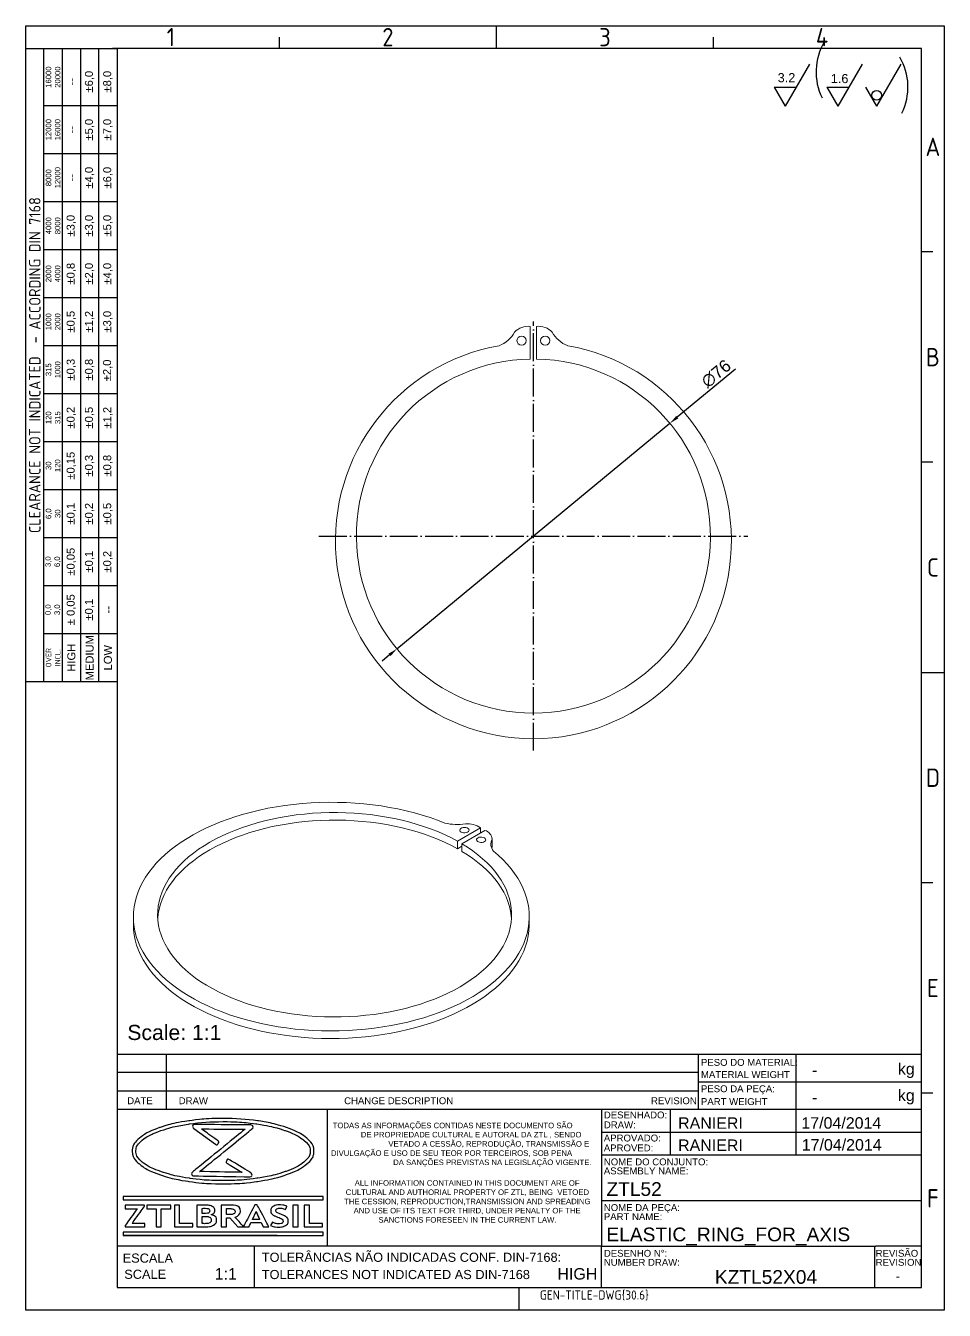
# Model space of a CAD drawing. Header units: millimetres. Extents: x 4337 to 4534, y 1258 to 1534.
import ezdxf
from ezdxf.enums import TextEntityAlignment as Align

# ---------------------------------------------------------------- set-up
doc = ezdxf.new("R2010")
doc.units = ezdxf.units.MM
doc.linetypes.add('ACAD_ISO02W100', pattern=[15, 12, -3])
doc.linetypes.add('ACAD_ISO04W100', pattern=[30, 24, -3, 0, -3])
for name, color, linetype, lineweight in [('AM_4', 1, 'ACAD_ISO04W100', 25), ('AM_5', 5, 'Continuous', 25), ('AM_8', 40, 'ACAD_ISO02W100', 35)]:
    doc.layers.add(name, color=color, linetype=linetype, lineweight=lineweight)
doc.layers.add('Camada 1', color=7, linetype='Continuous')
doc.styles.add('ACISOTS', font='isocp.shx', dxfattribs={"height": 1})
doc.styles.get("Standard").update_dxf_attribs({"font": 'arial.ttf'})
doc.dimstyles.new('ISO-25', dxfattribs={"dimscale": 0.75, "dimtxt": 3.5, "dimasz": 2.75, "dimexe": 1.25, "dimexo": 0.625, "dimtad": 1, "dimtxsty": 'Standard', "dimcen": 2.5, "dimadec": 0, "dimazin": 0, "dimtfac": 1, "dimtmove": 0, "dimatfit": 3, "dimfxl": 1, "dimarcsym": 0})

# ---------------------------------------------------------------- blocks, each defined once
blk = doc.blocks.new('*D110')
at = {"layer": 'AM_5', "color": 0, "lineweight": -2, "ltscale": 0.25, "transparency": 16777216}
for p, q in [((4488.99, 1460.11), (4476.52, 1449.81)), ((4416.33, 1400.1), (4474.93, 1448.5)), ((4414.74, 1398.79), (4413.15, 1397.48))]:
    blk.add_line(p, q, dxfattribs=at)
at = {"layer": 'AM_5', "color": 0, "ltscale": 0.25, "transparency": 16777216}
for points in [[(4476.3, 1450.08), (4476.74, 1449.55), (4474.93, 1448.5)], [(4414.52, 1399.06), (4414.96, 1398.53), (4416.33, 1400.1)]]:
    blk.add_solid(points, dxfattribs=at)
at = {"layer": 'Defpoints', "color": 0, "ltscale": 0.25, "transparency": 16777216}
for p in [(4474.93, 1448.5), (4416.33, 1400.1)]:
    blk.add_point(p, dxfattribs=at)
at = {"layer": 'AM_5', "color": 0, "ltscale": 0.25, "transparency": 16777216, "insert": (4484.88, 1459.16), "char_height": 2.625, "attachment_point": 5, "rotation": 39.552}
blk.add_mtext('∅76', dxfattribs=at)

msp = doc.modelspace()

# ---------------------------------------------------------------- linework, layer by layer
at = {"color": 135, "lineweight": 25}
for p, q in [((4336.627, 1258.121), (4336.627, 1533.846)), ((4336.627, 1533.846), (4533.853, 1533.846)), ((4437.693, 1528.94), (4437.693, 1533.846)), ((4533.853, 1533.846), (4533.853, 1258.121)), ((4391.085, 1528.94), (4391.085, 1531.393)), ((4484.301, 1528.94), (4484.301, 1531.393)), ((4340.552, 1393.04), (4340.552, 1528.94)), ((4344.476, 1528.94), (4344.476, 1393.04)), ((4348.401, 1528.94), (4348.401, 1393.04)), ((4352.326, 1393.04), (4352.326, 1528.94)), ((4356.251, 1516.674), (4340.552, 1516.674)), ((4356.251, 1506.372), (4340.552, 1506.372)), ((4356.251, 1496.069), (4340.552, 1496.069)), ((4356.251, 1485.766), (4340.552, 1485.766)), ((4531.4, 1485.275), (4528.947, 1485.275)), ((4356.251, 1475.463), (4340.552, 1475.463)), ((4356.251, 1465.16), (4340.552, 1465.16)), ((4356.251, 1454.857), (4340.552, 1454.857)), ((4356.251, 1444.554), (4340.552, 1444.554)), ((4531.4, 1440.139), (4528.947, 1440.139)), ((4356.251, 1434.251), (4340.552, 1434.251)), ((4356.251, 1423.948), (4340.552, 1423.948)), ((4356.251, 1413.646), (4340.552, 1413.646)), ((4356.251, 1403.343), (4340.552, 1403.343)), ((4528.947, 1395.002), (4533.853, 1395.002)), ((4531.4, 1349.866), (4528.947, 1349.866)), ((4531.4, 1304.729), (4528.947, 1304.729)), ((4442.599, 1258.121), (4442.599, 1263.027)), ((4533.853, 1258.121), (4336.627, 1258.121))]:
    msp.add_line(p, q, dxfattribs=at)
for p, q in [((4528.947, 1528.94), (4355.27, 1528.94)), ((4356.251, 1528.94), (4356.251, 1263.027)), ((4528.947, 1263.027), (4528.947, 1528.94)), ((4356.251, 1313.07), (4528.947, 1313.07)), ((4356.251, 1313.07), (4356.251, 1263.027)), ((4356.251, 1313.07), (4481.11, 1313.07)), ((4366.852, 1301.295), (4366.852, 1313.07)), ((4481.11, 1301.295), (4481.11, 1313.07)), ((4501.963, 1313.07), (4501.963, 1307.182)), ((4528.947, 1263.027), (4528.947, 1313.07)), ((4481.11, 1309.145), (4356.251, 1309.145)), ((4481.11, 1307.182), (4528.947, 1307.182)), ((4501.963, 1307.182), (4501.963, 1301.295)), ((4356.251, 1305.22), (4481.11, 1305.22)), ((4356.251, 1301.295), (4460.261, 1301.295)), ((4401.322, 1301.295), (4401.322, 1271.858)), ((4460.261, 1301.295), (4460.261, 1282.652)), ((4460.261, 1301.295), (4528.947, 1301.295)), ((4474.98, 1301.295), (4474.98, 1291.483)), ((4501.963, 1301.295), (4501.963, 1291.483)), ((4460.261, 1296.389), (4528.947, 1296.389)), ((4460.261, 1291.483), (4528.947, 1291.483)), ((4460.261, 1282.652), (4460.261, 1271.858)), ((4460.261, 1281.67), (4528.947, 1281.67)), ((4460.261, 1271.858), (4356.251, 1271.858)), ((4385.688, 1271.858), (4385.688, 1263.027)), ((4460.261, 1263.027), (4460.261, 1271.858)), ((4460.261, 1271.858), (4519.135, 1271.858)), ((4518.893, 1271.858), (4518.893, 1263.027)), ((4528.947, 1271.858), (4519.135, 1271.858)), ((4356.251, 1263.027), (4528.947, 1263.027)), ((4356.251, 1263.027), (4528.947, 1263.027))]:
    msp.add_line(p, q)
at = {"color": 7, "linetype": 'Continuous', "lineweight": 15}
for p, q in [((4444.966, 1462.296), (4444.966, 1469.296)), ((4446.299, 1469.296), (4446.299, 1462.296)), ((4429.346, 1358.81), (4434.296, 1361.667)), ((4435.239, 1361.123), (4430.289, 1358.266)), ((4434.296, 1361.667), (4434.296, 1360.579)), ((4429.346, 1358.81), (4429.346, 1357.177)), ((4429.346, 1357.177), (4430.289, 1357.721)), ((4430.289, 1358.266), (4430.289, 1356.633)), ((4436.65, 1357.374), (4436.764, 1357.616)), ((4436.764, 1359.249), (4436.764, 1357.616)), ((4436.764, 1357.616), (4436.765, 1357.666)), ((4436.765, 1357.666), (4436.765, 1359.299)), ((4359.744, 1342.62), (4359.744, 1340.987)), ((4444.744, 1340.987), (4444.744, 1342.62))]:
    msp.add_line(p, q, dxfattribs=at)
at = {"color": 135, "lineweight": 25}
msp.add_lwpolyline([(4356.251, 1528.94), (4356.251, 1393.04), (4336.627, 1393.04), (4336.627, 1528.94)], close=True, dxfattribs=at)
at = {"color": 7, "linetype": 'Continuous', "lineweight": 15, "flags": 128}
for points in [[(4426.637, 1362.712), (4425.06, 1363.32), (4423.438, 1363.887), (4421.774, 1364.411), (4420.07, 1364.893), (4418.331, 1365.33), (4416.561, 1365.721), (4414.761, 1366.067), (4412.937, 1366.366), (4411.091, 1366.618), (4409.228, 1366.822), (4407.351, 1366.977), (4405.464, 1367.085), (4403.57, 1367.143), (4401.674, 1367.153), (4399.779, 1367.114), (4397.889, 1367.026), (4396.007, 1366.889), (4394.138, 1366.705), (4392.285, 1366.472), (4390.452, 1366.192), (4388.642, 1365.865), (4386.859, 1365.491), (4385.107, 1365.072), (4383.389, 1364.608), (4381.709, 1364.101), (4380.07, 1363.551), (4378.474, 1362.959), (4376.926, 1362.326), (4375.429, 1361.655), (4373.985, 1360.945), (4372.597, 1360.199), (4371.268, 1359.418), (4370, 1358.604), (4368.797, 1357.758), (4367.661, 1356.881), (4366.593, 1355.976), (4365.597, 1355.045), (4364.673, 1354.089), (4363.824, 1353.11), (4363.052, 1352.11), (4362.358, 1351.091), (4361.743, 1350.056), (4361.209, 1349.005), (4360.756, 1347.942), (4360.386, 1346.868), (4360.1, 1345.786), (4359.897, 1344.698), (4359.779, 1343.605), (4359.745, 1342.511), (4359.796, 1341.416), (4359.931, 1340.324), (4360.15, 1339.237), (4360.454, 1338.156), (4360.84, 1337.084), (4361.309, 1336.024), (4361.86, 1334.976), (4362.491, 1333.944), (4363.201, 1332.929), (4363.989, 1331.933), (4364.853, 1330.958), (4365.791, 1330.007), (4366.802, 1329.081), (4367.883, 1328.181), (4369.033, 1327.311), (4370.25, 1326.471), (4371.529, 1325.663), (4372.87, 1324.889), (4374.27, 1324.15), (4375.725, 1323.448), (4377.233, 1322.784), (4378.79, 1322.16), (4380.395, 1321.576), (4382.043, 1321.035), (4383.731, 1320.536), (4385.456, 1320.081), (4387.214, 1319.671), (4389.003, 1319.307), (4390.817, 1318.989), (4392.655, 1318.718), (4394.511, 1318.495), (4396.383, 1318.32), (4398.267, 1318.193), (4400.158, 1318.115), (4402.054, 1318.086), (4403.95, 1318.105), (4405.843, 1318.174), (4407.728, 1318.291), (4409.603, 1318.456), (4411.463, 1318.67), (4413.305, 1318.931), (4415.124, 1319.239), (4416.918, 1319.594), (4418.683, 1319.995), (4420.415, 1320.441), (4422.111, 1320.931), (4423.767, 1321.464), (4425.38, 1322.04), (4426.948, 1322.656), (4428.466, 1323.312), (4429.932, 1324.006), (4431.342, 1324.738), (4432.695, 1325.505), (4433.988, 1326.306), (4435.217, 1327.14), (4436.38, 1328.005), (4437.475, 1328.898), (4438.501, 1329.819), (4439.454, 1330.766), (4440.333, 1331.736), (4441.136, 1332.727), (4441.862, 1333.739), (4442.509, 1334.768), (4443.075, 1335.813), (4443.561, 1336.871), (4443.964, 1337.941), (4444.284, 1339.02), (4444.521, 1340.106), (4444.673, 1341.197), (4444.741, 1342.291), (4444.724, 1343.386), (4444.622, 1344.479), (4444.436, 1345.568), (4444.167, 1346.652), (4443.813, 1347.728), (4443.377, 1348.793), (4442.859, 1349.846), (4442.261, 1350.885), (4441.582, 1351.907), (4440.825, 1352.911), (4439.992, 1353.894), (4439.083, 1354.855), (4438.101, 1355.792), (4437.047, 1356.702)], [(4430.289, 1358.266), (4431.498, 1357.508), (4432.644, 1356.718), (4433.725, 1355.898), (4434.738, 1355.049), (4435.681, 1354.174), (4436.552, 1353.275), (4437.348, 1352.353), (4438.069, 1351.41), (4438.712, 1350.449), (4439.276, 1349.471), (4439.76, 1348.479), (4440.163, 1347.475), (4440.483, 1346.462), (4440.721, 1345.44), (4440.876, 1344.414), (4440.946, 1343.384), (4440.933, 1342.354), (4440.837, 1341.325), (4440.656, 1340.299), (4440.393, 1339.28), (4440.046, 1338.269), (4439.618, 1337.269), (4439.109, 1336.281), (4438.521, 1335.309), (4437.853, 1334.353), (4437.109, 1333.416), (4436.289, 1332.501), (4435.396, 1331.609), (4434.431, 1330.742), (4433.397, 1329.902), (4432.296, 1329.091), (4431.13, 1328.311), (4429.901, 1327.563), (4428.613, 1326.849), (4427.269, 1326.172), (4425.871, 1325.531), (4424.422, 1324.929), (4422.926, 1324.367), (4421.386, 1323.846), (4419.805, 1323.367), (4418.187, 1322.932), (4416.536, 1322.541), (4414.854, 1322.196), (4413.146, 1321.896), (4411.416, 1321.643), (4409.667, 1321.437), (4407.903, 1321.279), (4406.128, 1321.168), (4404.346, 1321.106), (4402.562, 1321.093), (4400.778, 1321.128), (4398.998, 1321.211), (4397.228, 1321.342), (4395.47, 1321.521), (4393.729, 1321.748), (4392.008, 1322.021), (4390.311, 1322.341), (4388.642, 1322.706), (4387.005, 1323.117), (4385.402, 1323.571), (4383.839, 1324.068), (4382.318, 1324.607), (4380.842, 1325.187), (4379.415, 1325.806), (4378.04, 1326.463), (4376.72, 1327.157), (4375.458, 1327.885), (4374.256, 1328.647), (4373.118, 1329.441), (4372.046, 1330.265), (4371.041, 1331.117), (4370.108, 1331.995), (4369.246, 1332.898), (4368.459, 1333.823), (4367.749, 1334.768), (4367.115, 1335.731), (4366.561, 1336.711), (4366.088, 1337.704), (4365.695, 1338.71), (4365.385, 1339.724), (4365.158, 1340.747), (4365.014, 1341.774), (4364.953, 1342.804), (4364.977, 1343.834), (4365.084, 1344.862), (4365.275, 1345.887), (4365.55, 1346.905), (4365.906, 1347.915), (4366.345, 1348.914), (4366.864, 1349.9), (4367.462, 1350.871), (4368.14, 1351.824), (4368.893, 1352.758), (4369.722, 1353.671), (4370.625, 1354.56), (4371.599, 1355.423), (4372.641, 1356.26), (4373.751, 1357.067), (4374.925, 1357.843), (4376.161, 1358.586), (4377.457, 1359.295), (4378.808, 1359.969), (4380.213, 1360.605), (4381.667, 1361.202), (4383.169, 1361.759), (4384.715, 1362.274), (4386.3, 1362.747), (4387.923, 1363.177), (4389.578, 1363.562), (4391.264, 1363.902), (4392.974, 1364.196), (4394.707, 1364.443), (4396.458, 1364.643), (4398.224, 1364.795), (4400, 1364.899), (4401.782, 1364.955), (4403.567, 1364.963), (4405.351, 1364.922), (4407.129, 1364.833), (4408.898, 1364.695), (4410.654, 1364.51), (4412.393, 1364.278), (4414.111, 1363.998), (4415.805, 1363.673), (4417.47, 1363.301), (4419.103, 1362.885), (4420.7, 1362.426), (4422.259, 1361.923), (4423.774, 1361.379), (4425.244, 1360.794), (4426.665, 1360.17), (4428.033, 1359.508), (4429.346, 1358.81)], [(4364.978, 1342.212), (4365.084, 1343.229), (4365.275, 1344.254), (4365.55, 1345.272), (4365.906, 1346.282), (4366.345, 1347.281), (4366.864, 1348.267), (4367.462, 1349.237), (4368.14, 1350.191), (4368.893, 1351.125), (4369.722, 1352.038), (4370.625, 1352.927), (4371.599, 1353.79), (4372.641, 1354.627), (4373.751, 1355.434), (4374.925, 1356.21), (4376.161, 1356.953), (4377.457, 1357.662), (4378.808, 1358.336), (4380.213, 1358.971), (4381.667, 1359.569), (4383.169, 1360.125), (4384.715, 1360.641), (4386.3, 1361.114), (4387.923, 1361.544), (4389.578, 1361.929), (4391.264, 1362.269), (4392.974, 1362.563), (4394.707, 1362.81), (4396.458, 1363.01), (4398.224, 1363.162), (4400, 1363.266), (4401.782, 1363.322), (4403.567, 1363.33), (4405.351, 1363.289), (4407.129, 1363.199), (4408.898, 1363.062), (4410.654, 1362.877), (4412.393, 1362.645), (4414.111, 1362.365), (4415.805, 1362.039), (4417.47, 1361.668), (4419.103, 1361.252), (4420.7, 1360.792), (4422.259, 1360.29), (4423.774, 1359.746), (4425.244, 1359.161), (4426.665, 1358.537), (4428.033, 1357.875), (4429.346, 1357.177)], [(4430.116, 1360.778), (4430.355, 1360.676), (4430.635, 1360.619), (4430.931, 1360.613), (4431.218, 1360.657), (4431.469, 1360.748), (4431.663, 1360.878), (4431.782, 1361.035), (4431.815, 1361.206), (4431.76, 1361.374), (4431.621, 1361.525), (4431.411, 1361.646), (4431.149, 1361.727), (4430.857, 1361.758), (4430.562, 1361.739), (4430.29, 1361.671), (4430.065, 1361.559), (4429.907, 1361.414), (4429.83, 1361.248), (4429.842, 1361.077), (4429.94, 1360.915), (4430.116, 1360.778)], [(4435.105, 1359.523), (4434.866, 1359.625), (4434.586, 1359.681), (4434.29, 1359.688), (4434.003, 1359.643), (4433.752, 1359.552), (4433.558, 1359.422), (4433.439, 1359.265), (4433.406, 1359.095), (4433.461, 1358.927), (4433.6, 1358.775), (4433.81, 1358.654), (4434.072, 1358.574), (4434.364, 1358.542), (4434.659, 1358.561), (4434.931, 1358.63), (4435.156, 1358.742), (4435.314, 1358.887), (4435.39, 1359.052), (4435.379, 1359.224), (4435.281, 1359.385), (4435.105, 1359.523)], [(4430.289, 1356.633), (4431.498, 1355.875), (4432.644, 1355.085), (4433.725, 1354.265), (4434.738, 1353.416), (4435.681, 1352.541), (4436.552, 1351.642), (4437.348, 1350.72), (4438.069, 1349.777), (4438.712, 1348.816), (4439.276, 1347.838), (4439.76, 1346.846), (4440.163, 1345.842), (4440.483, 1344.828), (4440.721, 1343.807), (4440.876, 1342.781), (4440.925, 1342.212)], [(4359.744, 1340.987), (4359.745, 1340.878), (4359.796, 1339.783), (4359.931, 1338.691), (4360.15, 1337.604), (4360.454, 1336.523), (4360.84, 1335.451), (4361.309, 1334.391), (4361.86, 1333.343), (4362.491, 1332.311), (4363.201, 1331.296), (4363.989, 1330.3), (4364.853, 1329.325), (4365.791, 1328.374), (4366.802, 1327.448), (4367.883, 1326.548), (4369.033, 1325.678), (4370.25, 1324.838), (4371.529, 1324.03), (4372.87, 1323.256), (4374.27, 1322.517), (4375.725, 1321.815), (4377.233, 1321.151), (4378.79, 1320.527), (4380.395, 1319.943), (4382.043, 1319.401), (4383.731, 1318.903), (4385.456, 1318.448), (4387.214, 1318.038), (4389.003, 1317.674), (4390.817, 1317.356), (4392.655, 1317.085), (4394.511, 1316.862), (4396.383, 1316.687), (4398.267, 1316.56), (4400.158, 1316.482), (4402.054, 1316.453), (4403.95, 1316.472), (4405.843, 1316.541), (4407.728, 1316.658), (4409.603, 1316.823), (4411.463, 1317.037), (4413.305, 1317.298), (4415.124, 1317.606), (4416.918, 1317.961), (4418.683, 1318.362), (4420.415, 1318.808), (4422.111, 1319.298), (4423.767, 1319.831), (4425.38, 1320.406), (4426.948, 1321.023), (4428.466, 1321.679), (4429.932, 1322.373), (4431.342, 1323.105), (4432.695, 1323.872), (4433.988, 1324.673), (4435.217, 1325.507), (4436.38, 1326.371), (4437.475, 1327.265), (4438.501, 1328.186), (4439.454, 1329.132), (4440.333, 1330.103), (4441.136, 1331.094), (4441.862, 1332.106), (4442.509, 1333.135), (4443.075, 1334.179), (4443.561, 1335.238), (4443.964, 1336.307), (4444.284, 1337.386), (4444.521, 1338.473), (4444.673, 1339.564), (4444.741, 1340.658), (4444.744, 1340.987)]]:
    msp.add_lwpolyline(points, dxfattribs=at)
at = {"color": 7, "linetype": 'Continuous', "lineweight": 15}
for centre in [(4443.1, 1466.246), (4448.165, 1466.246)]:
    msp.add_circle(centre, 0.996, dxfattribs=at)
for centre, radius, start, end in [((4436.092, 1470.986), 6.221, 290.50916, 332.13218), ((4444.506, 1465.287), 4.035, 83.44974, 136.23489), ((4446.76, 1465.287), 4.035, 43.76511, 96.55026), ((4455.173, 1470.986), 6.221, 207.86782, 249.49084), ((4445.633, 1423.302), 42.5, 99.9741, 80.0259), ((4445.633, 1424.302), 38, 91.00524, 88.99476), ((4429.222, 1372.848), 10.46, 255.6924, 280.05564), ((4431.289, 1357.006), 5.547, 57.17525, 92.4849), ((4434.584, 1359.033), 2.19, 5.65205, 72.60932), ((4438.744, 1358.18), 2.25, 151.64922, 221.06287)]:
    msp.add_arc(centre, radius, start, end, dxfattribs=at)
at = {"layer": 'AM_4', "ltscale": 0.25}
for p, q in [((4445.633, 1378.25), (4445.633, 1470.354)), ((4399.581, 1424.302), (4491.684, 1424.302))]:
    msp.add_line(p, q, dxfattribs=at)
at = {"layer": 'AM_5'}
for p, q in [((4504.932, 1525.608), (4499.715, 1516.572)), ((4516.23, 1525.608), (4511.013, 1516.572)), ((4524.538, 1525.608), (4519.321, 1516.572)), ((4497.343, 1520.679), (4502.086, 1520.679)), ((4497.343, 1520.679), (4499.715, 1516.572)), ((4508.642, 1520.679), (4513.385, 1520.679)), ((4508.642, 1520.679), (4511.013, 1516.572)), ((4516.95, 1520.679), (4519.321, 1516.572))]:
    msp.add_line(p, q, dxfattribs=at)
msp.add_circle((4519.33, 1518.899), 1.052, dxfattribs=at)
for centre, start, end in [((4519.087, 1523.941), 149.81687, 205.95777), ((4513.275, 1520.67), 334.04223, 30.18313)]:
    msp.add_arc(centre, 12.771, start, end, dxfattribs=at)
at = {"layer": 'AM_8', "color": 0, "linetype": 'Continuous'}
msp.add_line((4357.551, 1274.154), (4390.623, 1274.154), dxfattribs=at)
at = {"layer": 'Camada 1'}
for points, knots in [([(4379.008, 1299.307), (4381.612, 1299.307), (4384.101, 1299.125), (4386.375, 1298.795), (4386.375, 1298.795), (4388.738, 1298.452), (4390.869, 1297.949), (4392.657, 1297.325), (4392.657, 1297.325), (4394.492, 1296.684), (4395.973, 1295.911), (4396.985, 1295.046), (4396.985, 1295.046), (4397.97, 1294.204), (4398.515, 1293.273), (4398.515, 1292.288), (4398.515, 1292.288), (4398.515, 1291.303), (4397.97, 1290.371), (4396.985, 1289.529), (4396.985, 1289.529), (4395.973, 1288.664), (4394.492, 1287.891), (4392.657, 1287.251), (4392.657, 1287.251), (4390.869, 1286.627), (4388.738, 1286.123), (4386.375, 1285.78), (4386.375, 1285.78), (4384.101, 1285.45), (4381.612, 1285.268), (4379.008, 1285.268), (4379.008, 1285.268), (4376.403, 1285.268), (4373.914, 1285.45), (4371.64, 1285.78), (4371.64, 1285.78), (4369.277, 1286.123), (4367.146, 1286.627), (4365.358, 1287.251), (4365.358, 1287.251), (4363.523, 1287.891), (4362.043, 1288.664), (4361.03, 1289.529), (4361.03, 1289.529), (4360.045, 1290.371), (4359.5, 1291.303), (4359.5, 1292.288), (4359.5, 1292.288), (4359.5, 1293.273), (4360.045, 1294.204), (4361.03, 1295.046), (4361.03, 1295.046), (4362.043, 1295.911), (4363.523, 1296.684), (4365.358, 1297.325), (4365.358, 1297.325), (4367.146, 1297.949), (4369.277, 1298.452), (4371.64, 1298.795), (4371.64, 1298.795), (4373.914, 1299.125), (4376.403, 1299.307), (4379.008, 1299.307)], [0, 0, 0, 0, 0.0588235, 0.0588235, 0.0588235, 0.0882353, 0.1176471, 0.1176471, 0.1176471, 0.1470588, 0.1764706, 0.1764706, 0.1764706, 0.2058824, 0.2352941, 0.2352941, 0.2352941, 0.2647059, 0.2941176, 0.2941176, 0.2941176, 0.3235294, 0.3529412, 0.3529412, 0.3529412, 0.3823529, 0.4117647, 0.4117647, 0.4117647, 0.4411765, 0.4705882, 0.4705882, 0.4705882, 0.5, 0.5294118, 0.5294118, 0.5294118, 0.5588235, 0.5882353, 0.5882353, 0.5882353, 0.6176471, 0.6470588, 0.6470588, 0.6470588, 0.6764706, 0.7058824, 0.7058824, 0.7058824, 0.7352941, 0.7647059, 0.7647059, 0.7647059, 0.7941176, 0.8235294, 0.8235294, 0.8235294, 0.8529412, 0.8823529, 0.8823529, 0.8823529, 0.9411765, 1, 1, 1, 1]), ([(4379.008, 1298.615), (4376.449, 1298.615), (4374.007, 1298.437), (4371.781, 1298.114), (4371.781, 1298.114), (4369.467, 1297.779), (4367.385, 1297.289), (4365.643, 1296.681), (4365.643, 1296.681), (4363.948, 1296.089), (4362.582, 1295.391), (4361.652, 1294.623), (4361.652, 1294.623), (4360.769, 1293.894), (4360.281, 1293.105), (4360.281, 1292.288), (4360.281, 1292.288), (4360.281, 1291.471), (4360.769, 1290.681), (4361.652, 1289.953), (4361.652, 1289.953), (4362.582, 1289.185), (4363.948, 1288.486), (4365.643, 1287.894), (4365.643, 1287.894), (4367.385, 1287.286), (4369.467, 1286.796), (4371.781, 1286.461), (4371.781, 1286.461), (4374.007, 1286.138), (4376.449, 1285.96), (4379.008, 1285.96), (4379.008, 1285.96), (4381.567, 1285.96), (4384.008, 1286.138), (4386.235, 1286.461), (4386.235, 1286.461), (4388.548, 1286.796), (4390.63, 1287.286), (4392.372, 1287.894), (4392.372, 1287.894), (4394.067, 1288.486), (4395.433, 1289.185), (4396.363, 1289.953), (4396.363, 1289.953), (4397.246, 1290.681), (4397.734, 1291.471), (4397.734, 1292.288), (4397.734, 1292.288), (4397.734, 1293.105), (4397.246, 1293.894), (4396.363, 1294.623), (4396.363, 1294.623), (4395.433, 1295.391), (4394.067, 1296.089), (4392.372, 1296.681), (4392.372, 1296.681), (4390.63, 1297.289), (4388.548, 1297.779), (4386.234, 1298.114), (4386.234, 1298.114), (4384.008, 1298.437), (4381.566, 1298.615), (4379.008, 1298.615)], [0, 0, 0, 0, 0.0588235, 0.0588235, 0.0588235, 0.0882353, 0.1176471, 0.1176471, 0.1176471, 0.1470588, 0.1764706, 0.1764706, 0.1764706, 0.2058824, 0.2352941, 0.2352941, 0.2352941, 0.2647059, 0.2941176, 0.2941176, 0.2941176, 0.3235294, 0.3529412, 0.3529412, 0.3529412, 0.3823529, 0.4117647, 0.4117647, 0.4117647, 0.4411765, 0.4705882, 0.4705882, 0.4705882, 0.5, 0.5294118, 0.5294118, 0.5294118, 0.5588235, 0.5882353, 0.5882353, 0.5882353, 0.6176471, 0.6470588, 0.6470588, 0.6470588, 0.6764706, 0.7058824, 0.7058824, 0.7058824, 0.7352941, 0.7647059, 0.7647059, 0.7647059, 0.7941176, 0.8235294, 0.8235294, 0.8235294, 0.8529412, 0.8823529, 0.8823529, 0.8823529, 0.9411765, 1, 1, 1, 1]), ([(4377.385, 1293.782), (4377.385, 1293.782), (4372.712, 1297.131), (4372.712, 1297.131), (4372.712, 1297.131), (4372.364, 1297.381), (4372.505, 1298.013), (4372.915, 1298.01), (4372.915, 1298.01), (4372.915, 1298.01), (4384.985, 1297.913), (4384.985, 1297.913), (4384.985, 1297.913), (4385.381, 1297.91), (4385.528, 1297.312), (4385.205, 1297.049), (4385.205, 1297.049), (4385.205, 1297.049), (4373.968, 1287.894), (4373.968, 1287.894), (4373.968, 1287.894), (4373.968, 1287.894), (4383.075, 1287.748), (4383.075, 1287.748), (4383.075, 1287.748), (4383.075, 1287.748), (4380.012, 1289.593), (4380.012, 1289.593), (4380.012, 1289.593), (4379.811, 1289.715), (4379.609, 1289.836), (4379.785, 1290.257), (4379.785, 1290.257), (4379.96, 1290.678), (4380.162, 1290.557), (4380.363, 1290.435), (4380.363, 1290.435), (4380.363, 1290.435), (4384.955, 1287.669), (4384.955, 1287.669), (4384.955, 1287.669), (4385.331, 1287.442), (4385.198, 1286.768), (4384.775, 1286.775), (4384.775, 1286.775), (4384.775, 1286.775), (4372.706, 1286.969), (4372.706, 1286.969), (4372.706, 1286.969), (4372.31, 1286.975), (4372.166, 1287.57), (4372.488, 1287.833), (4372.488, 1287.833), (4372.488, 1287.833), (4383.713, 1296.978), (4383.713, 1296.978), (4383.713, 1296.978), (4383.713, 1296.978), (4374.358, 1297.053), (4374.358, 1297.053), (4374.358, 1297.053), (4374.358, 1297.053), (4377.789, 1294.595), (4377.789, 1294.595), (4377.789, 1294.595), (4377.98, 1294.458), (4378.171, 1294.321), (4377.969, 1293.914), (4377.969, 1293.914), (4377.767, 1293.508), (4377.576, 1293.645), (4377.385, 1293.782)], [0, 0, 0, 0, 0.0526316, 0.0526316, 0.0526316, 0.0789474, 0.1052632, 0.1052632, 0.1052632, 0.1315789, 0.1578947, 0.1578947, 0.1578947, 0.1842105, 0.2105263, 0.2105263, 0.2105263, 0.2368421, 0.2631579, 0.2631579, 0.2631579, 0.2894737, 0.3157895, 0.3157895, 0.3157895, 0.3421053, 0.3684211, 0.3684211, 0.3684211, 0.3947368, 0.4210526, 0.4210526, 0.4210526, 0.4473684, 0.4736842, 0.4736842, 0.4736842, 0.5, 0.5263158, 0.5263158, 0.5263158, 0.5526316, 0.5789474, 0.5789474, 0.5789474, 0.6052632, 0.6315789, 0.6315789, 0.6315789, 0.6578947, 0.6842105, 0.6842105, 0.6842105, 0.7105263, 0.7368421, 0.7368421, 0.7368421, 0.7631579, 0.7894737, 0.7894737, 0.7894737, 0.8157895, 0.8421053, 0.8421053, 0.8421053, 0.8684211, 0.8947368, 0.8947368, 0.8947368, 0.9473684, 1, 1, 1, 1]), ([(4357.635, 1282.559), (4357.635, 1282.559), (4400.381, 1282.559), (4400.381, 1282.559), (4400.381, 1282.559), (4400.381, 1282.559), (4400.465, 1282.559), (4400.465, 1282.559), (4400.465, 1282.559), (4400.465, 1282.559), (4400.465, 1282.475), (4400.465, 1282.475), (4400.465, 1282.475), (4400.465, 1282.475), (4400.465, 1281.919), (4400.465, 1281.919), (4400.465, 1281.919), (4400.465, 1281.919), (4400.465, 1281.835), (4400.465, 1281.835), (4400.465, 1281.835), (4400.465, 1281.835), (4400.381, 1281.835), (4400.381, 1281.835), (4400.381, 1281.835), (4400.381, 1281.835), (4357.635, 1281.835), (4357.635, 1281.835), (4357.635, 1281.835), (4357.635, 1281.835), (4357.551, 1281.835), (4357.551, 1281.835), (4357.551, 1281.835), (4357.551, 1281.835), (4357.551, 1281.919), (4357.551, 1281.919), (4357.551, 1281.919), (4357.551, 1281.919), (4357.551, 1282.475), (4357.551, 1282.475), (4357.551, 1282.475), (4357.551, 1282.475), (4357.551, 1282.559), (4357.551, 1282.559), (4357.551, 1282.559), (4357.551, 1282.559), (4357.635, 1282.559), (4357.635, 1282.559)], [0, 0, 0, 0, 0.0769231, 0.0769231, 0.0769231, 0.1153846, 0.1538462, 0.1538462, 0.1538462, 0.1923077, 0.2307692, 0.2307692, 0.2307692, 0.2692308, 0.3076923, 0.3076923, 0.3076923, 0.3461538, 0.3846154, 0.3846154, 0.3846154, 0.4230769, 0.4615385, 0.4615385, 0.4615385, 0.5, 0.5384615, 0.5384615, 0.5384615, 0.5769231, 0.6153846, 0.6153846, 0.6153846, 0.6538462, 0.6923077, 0.6923077, 0.6923077, 0.7307692, 0.7692308, 0.7692308, 0.7692308, 0.8076923, 0.8461538, 0.8461538, 0.8461538, 0.9230769, 1, 1, 1, 1]), ([(4357.976, 1276.053), (4357.976, 1276.053), (4357.976, 1276.317), (4357.976, 1276.317), (4357.976, 1276.317), (4357.976, 1276.317), (4360.591, 1279.934), (4360.591, 1279.934), (4360.591, 1279.934), (4360.591, 1279.934), (4358.02, 1279.934), (4358.02, 1279.934), (4358.02, 1279.934), (4358.02, 1279.934), (4358.02, 1280.661), (4358.02, 1280.661), (4358.02, 1280.661), (4358.02, 1280.661), (4362.107, 1280.661), (4362.107, 1280.661), (4362.107, 1280.661), (4362.107, 1280.661), (4362.107, 1280.396), (4362.107, 1280.396), (4362.107, 1280.396), (4362.107, 1280.396), (4359.484, 1276.78), (4359.484, 1276.78), (4359.484, 1276.78), (4359.484, 1276.78), (4362.201, 1276.78), (4362.201, 1276.78), (4362.201, 1276.78), (4362.201, 1276.78), (4362.201, 1276.053), (4362.201, 1276.053), (4362.201, 1276.053), (4362.201, 1276.053), (4357.976, 1276.053), (4357.976, 1276.053)], [0, 0, 0, 0, 0.0909091, 0.0909091, 0.0909091, 0.1363636, 0.1818182, 0.1818182, 0.1818182, 0.2272727, 0.2727273, 0.2727273, 0.2727273, 0.3181818, 0.3636364, 0.3636364, 0.3636364, 0.4090909, 0.4545455, 0.4545455, 0.4545455, 0.5, 0.5454545, 0.5454545, 0.5454545, 0.5909091, 0.6363636, 0.6363636, 0.6363636, 0.6818182, 0.7272727, 0.7272727, 0.7272727, 0.7727273, 0.8181818, 0.8181818, 0.8181818, 0.9090909, 1, 1, 1, 1]), ([(4365.736, 1279.934), (4365.736, 1279.934), (4365.736, 1276.053), (4365.736, 1276.053), (4365.736, 1276.053), (4365.736, 1276.053), (4364.623, 1276.053), (4364.623, 1276.053), (4364.623, 1276.053), (4364.623, 1276.053), (4364.623, 1279.934), (4364.623, 1279.934), (4364.623, 1279.934), (4364.623, 1279.934), (4362.629, 1279.934), (4362.629, 1279.934), (4362.629, 1279.934), (4362.629, 1279.934), (4362.629, 1280.661), (4362.629, 1280.661), (4362.629, 1280.661), (4362.629, 1280.661), (4367.819, 1280.661), (4367.819, 1280.661), (4367.819, 1280.661), (4367.819, 1280.661), (4367.819, 1279.934), (4367.819, 1279.934), (4367.819, 1279.934), (4367.819, 1279.934), (4365.736, 1279.934), (4365.736, 1279.934)], [0, 0, 0, 0, 0.1111111, 0.1111111, 0.1111111, 0.1666667, 0.2222222, 0.2222222, 0.2222222, 0.2777778, 0.3333333, 0.3333333, 0.3333333, 0.3888889, 0.4444444, 0.4444444, 0.4444444, 0.5, 0.5555556, 0.5555556, 0.5555556, 0.6111111, 0.6666667, 0.6666667, 0.6666667, 0.7222222, 0.7777778, 0.7777778, 0.7777778, 0.8888889, 1, 1, 1, 1]), ([(4368.546, 1276.053), (4368.546, 1276.053), (4368.546, 1280.661), (4368.546, 1280.661), (4368.546, 1280.661), (4368.546, 1280.661), (4369.659, 1280.661), (4369.659, 1280.661), (4369.659, 1280.661), (4369.659, 1280.661), (4369.659, 1276.78), (4369.659, 1276.78), (4369.659, 1276.78), (4369.659, 1276.78), (4372.493, 1276.78), (4372.493, 1276.78), (4372.493, 1276.78), (4372.493, 1276.78), (4372.493, 1276.053), (4372.493, 1276.053), (4372.493, 1276.053), (4372.493, 1276.053), (4368.546, 1276.053), (4368.546, 1276.053)], [0, 0, 0, 0, 0.1428571, 0.1428571, 0.1428571, 0.2142857, 0.2857143, 0.2857143, 0.2857143, 0.3571429, 0.4285714, 0.4285714, 0.4285714, 0.5, 0.5714286, 0.5714286, 0.5714286, 0.6428571, 0.7142857, 0.7142857, 0.7142857, 0.8571429, 1, 1, 1, 1]), ([(4375.308, 1276.053), (4375.308, 1276.053), (4373.39, 1276.053), (4373.39, 1276.053), (4373.39, 1276.053), (4373.39, 1276.053), (4373.39, 1280.657), (4373.39, 1280.657), (4373.39, 1280.657), (4374.236, 1280.686), (4374.828, 1280.701), (4375.166, 1280.701), (4375.166, 1280.701), (4375.818, 1280.701), (4376.326, 1280.599), (4376.693, 1280.394), (4376.693, 1280.394), (4377.06, 1280.19), (4377.242, 1279.898), (4377.242, 1279.52), (4377.242, 1279.52), (4377.242, 1279.155), (4376.979, 1278.866), (4376.455, 1278.654), (4376.455, 1278.654), (4377.234, 1278.455), (4377.624, 1278.044), (4377.624, 1277.421), (4377.624, 1277.421), (4377.624, 1277.002), (4377.407, 1276.67), (4376.978, 1276.423), (4376.978, 1276.423), (4376.547, 1276.177), (4375.99, 1276.053), (4375.308, 1276.053)], [0, 0, 0, 0, 0.1, 0.1, 0.1, 0.15, 0.2, 0.2, 0.2, 0.25, 0.3, 0.3, 0.3, 0.35, 0.4, 0.4, 0.4, 0.45, 0.5, 0.5, 0.5, 0.55, 0.6, 0.6, 0.6, 0.65, 0.7, 0.7, 0.7, 0.75, 0.8, 0.8, 0.8, 0.9, 1, 1, 1, 1]), ([(4374.503, 1280.004), (4374.503, 1280.004), (4374.503, 1278.899), (4374.503, 1278.899), (4374.503, 1278.899), (4374.674, 1278.892), (4374.854, 1278.887), (4375.042, 1278.887), (4375.042, 1278.887), (4375.767, 1278.887), (4376.129, 1279.087), (4376.129, 1279.487), (4376.129, 1279.487), (4376.129, 1279.842), (4375.801, 1280.019), (4375.142, 1280.019), (4375.142, 1280.019), (4374.968, 1280.019), (4374.755, 1280.013), (4374.503, 1280.004)], [0, 0, 0, 0, 0.1666667, 0.1666667, 0.1666667, 0.25, 0.3333333, 0.3333333, 0.3333333, 0.4166667, 0.5, 0.5, 0.5, 0.5833333, 0.6666667, 0.6666667, 0.6666667, 0.8333333, 1, 1, 1, 1]), ([(4382.142, 1276.053), (4382.142, 1276.053), (4380.469, 1277.956), (4380.469, 1277.956), (4380.469, 1277.956), (4380.301, 1277.958), (4380.066, 1277.965), (4379.762, 1277.978), (4379.762, 1277.978), (4379.762, 1277.978), (4379.762, 1276.053), (4379.762, 1276.053), (4379.762, 1276.053), (4379.762, 1276.053), (4378.607, 1276.053), (4378.607, 1276.053), (4378.607, 1276.053), (4378.607, 1276.053), (4378.607, 1280.661), (4378.607, 1280.661), (4378.607, 1280.661), (4378.669, 1280.661), (4378.91, 1280.668), (4379.331, 1280.684), (4379.331, 1280.684), (4379.75, 1280.7), (4380.088, 1280.708), (4380.345, 1280.708), (4380.345, 1280.708), (4381.937, 1280.708), (4382.733, 1280.255), (4382.733, 1279.349), (4382.733, 1279.349), (4382.733, 1279.076), (4382.622, 1278.828), (4382.403, 1278.604), (4382.403, 1278.604), (4382.184, 1278.38), (4381.907, 1278.222), (4381.573, 1278.129), (4381.573, 1278.129), (4381.573, 1278.129), (4383.426, 1276.053), (4383.426, 1276.053), (4383.426, 1276.053), (4383.426, 1276.053), (4382.142, 1276.053), (4382.142, 1276.053)], [0, 0, 0, 0, 0.0769231, 0.0769231, 0.0769231, 0.1153846, 0.1538462, 0.1538462, 0.1538462, 0.1923077, 0.2307692, 0.2307692, 0.2307692, 0.2692308, 0.3076923, 0.3076923, 0.3076923, 0.3461538, 0.3846154, 0.3846154, 0.3846154, 0.4230769, 0.4615385, 0.4615385, 0.4615385, 0.5, 0.5384615, 0.5384615, 0.5384615, 0.5769231, 0.6153846, 0.6153846, 0.6153846, 0.6538462, 0.6923077, 0.6923077, 0.6923077, 0.7307692, 0.7692308, 0.7692308, 0.7692308, 0.8076923, 0.8461538, 0.8461538, 0.8461538, 0.9230769, 1, 1, 1, 1]), ([(4379.762, 1279.95), (4379.762, 1279.95), (4379.762, 1278.67), (4379.762, 1278.67), (4379.762, 1278.67), (4379.968, 1278.658), (4380.126, 1278.651), (4380.234, 1278.651), (4380.234, 1278.651), (4380.698, 1278.651), (4381.039, 1278.699), (4381.254, 1278.796), (4381.254, 1278.796), (4381.47, 1278.893), (4381.578, 1279.079), (4381.578, 1279.359), (4381.578, 1279.359), (4381.578, 1279.585), (4381.462, 1279.744), (4381.23, 1279.833), (4381.23, 1279.833), (4380.999, 1279.923), (4380.636, 1279.968), (4380.139, 1279.968), (4380.139, 1279.968), (4380.019, 1279.968), (4379.893, 1279.963), (4379.762, 1279.95)], [0, 0, 0, 0, 0.125, 0.125, 0.125, 0.1875, 0.25, 0.25, 0.25, 0.3125, 0.375, 0.375, 0.375, 0.4375, 0.5, 0.5, 0.5, 0.5625, 0.625, 0.625, 0.625, 0.6875, 0.75, 0.75, 0.75, 0.875, 1, 1, 1, 1]), ([(4387.62, 1276.053), (4387.62, 1276.053), (4387.162, 1276.987), (4387.162, 1276.987), (4387.162, 1276.987), (4387.162, 1276.987), (4385.014, 1276.987), (4385.014, 1276.987), (4385.014, 1276.987), (4385.014, 1276.987), (4384.577, 1276.053), (4384.577, 1276.053), (4384.577, 1276.053), (4384.577, 1276.053), (4383.341, 1276.053), (4383.341, 1276.053), (4383.341, 1276.053), (4383.341, 1276.053), (4385.84, 1280.724), (4385.84, 1280.724), (4385.84, 1280.724), (4385.84, 1280.724), (4386.328, 1280.724), (4386.328, 1280.724), (4386.328, 1280.724), (4386.328, 1280.724), (4388.848, 1276.053), (4388.848, 1276.053), (4388.848, 1276.053), (4388.848, 1276.053), (4387.62, 1276.053), (4387.62, 1276.053)], [0, 0, 0, 0, 0.1111111, 0.1111111, 0.1111111, 0.1666667, 0.2222222, 0.2222222, 0.2222222, 0.2777778, 0.3333333, 0.3333333, 0.3333333, 0.3888889, 0.4444444, 0.4444444, 0.4444444, 0.5, 0.5555556, 0.5555556, 0.5555556, 0.6111111, 0.6666667, 0.6666667, 0.6666667, 0.7222222, 0.7777778, 0.7777778, 0.7777778, 0.8888889, 1, 1, 1, 1]), ([(4389.212, 1276.308), (4389.212, 1276.308), (4389.624, 1277.041), (4389.624, 1277.041), (4389.624, 1277.041), (4390.062, 1276.815), (4390.494, 1276.702), (4390.919, 1276.702), (4390.919, 1276.702), (4391.574, 1276.702), (4391.9, 1276.869), (4391.9, 1277.204), (4391.9, 1277.204), (4391.9, 1277.362), (4391.822, 1277.511), (4391.669, 1277.654), (4391.669, 1277.654), (4391.516, 1277.797), (4391.197, 1277.957), (4390.716, 1278.134), (4390.716, 1278.134), (4390.236, 1278.311), (4389.912, 1278.457), (4389.745, 1278.571), (4389.745, 1278.571), (4389.578, 1278.686), (4389.45, 1278.821), (4389.359, 1278.979), (4389.359, 1278.979), (4389.27, 1279.135), (4389.225, 1279.309), (4389.225, 1279.5), (4389.225, 1279.5), (4389.225, 1279.857), (4389.403, 1280.152), (4389.758, 1280.387), (4389.758, 1280.387), (4390.113, 1280.622), (4390.569, 1280.739), (4391.126, 1280.739), (4391.126, 1280.739), (4391.85, 1280.739), (4392.382, 1280.639), (4392.722, 1280.44), (4392.722, 1280.44), (4392.722, 1280.44), (4392.383, 1279.736), (4392.383, 1279.736), (4392.383, 1279.736), (4391.993, 1279.941), (4391.58, 1280.044), (4391.147, 1280.044), (4391.147, 1280.044), (4390.89, 1280.044), (4390.692, 1279.994), (4390.55, 1279.895), (4390.55, 1279.895), (4390.408, 1279.795), (4390.338, 1279.666), (4390.338, 1279.507), (4390.338, 1279.507), (4390.338, 1279.243), (4390.735, 1278.968), (4391.532, 1278.682), (4391.532, 1278.682), (4391.951, 1278.532), (4392.253, 1278.392), (4392.439, 1278.266), (4392.439, 1278.266), (4392.624, 1278.139), (4392.766, 1277.991), (4392.862, 1277.822), (4392.862, 1277.822), (4392.96, 1277.654), (4393.008, 1277.465), (4393.008, 1277.258), (4393.008, 1277.258), (4393.008, 1276.884), (4392.808, 1276.577), (4392.407, 1276.337), (4392.407, 1276.337), (4392.006, 1276.095), (4391.469, 1275.975), (4390.795, 1275.975), (4390.795, 1275.975), (4390.211, 1275.975), (4389.684, 1276.086), (4389.212, 1276.308)], [0, 0, 0, 0, 0.0434783, 0.0434783, 0.0434783, 0.0652174, 0.0869565, 0.0869565, 0.0869565, 0.1086957, 0.1304348, 0.1304348, 0.1304348, 0.1521739, 0.173913, 0.173913, 0.173913, 0.1956522, 0.2173913, 0.2173913, 0.2173913, 0.2391304, 0.2608696, 0.2608696, 0.2608696, 0.2826087, 0.3043478, 0.3043478, 0.3043478, 0.326087, 0.3478261, 0.3478261, 0.3478261, 0.3695652, 0.3913043, 0.3913043, 0.3913043, 0.4130435, 0.4347826, 0.4347826, 0.4347826, 0.4565217, 0.4782609, 0.4782609, 0.4782609, 0.5, 0.5217391, 0.5217391, 0.5217391, 0.5434783, 0.5652174, 0.5652174, 0.5652174, 0.5869565, 0.6086957, 0.6086957, 0.6086957, 0.6304348, 0.6521739, 0.6521739, 0.6521739, 0.673913, 0.6956522, 0.6956522, 0.6956522, 0.7173913, 0.7391304, 0.7391304, 0.7391304, 0.7608696, 0.7826087, 0.7826087, 0.7826087, 0.8043478, 0.826087, 0.826087, 0.826087, 0.8478261, 0.8695652, 0.8695652, 0.8695652, 0.8913043, 0.9130435, 0.9130435, 0.9130435, 0.9565217, 1, 1, 1, 1]), ([(4394.013, 1276.053), (4394.013, 1276.053), (4394.013, 1280.661), (4394.013, 1280.661), (4394.013, 1280.661), (4394.013, 1280.661), (4395.127, 1280.661), (4395.127, 1280.661), (4395.127, 1280.661), (4395.127, 1280.661), (4395.127, 1276.053), (4395.127, 1276.053), (4395.127, 1276.053), (4395.127, 1276.053), (4394.013, 1276.053), (4394.013, 1276.053)], [0, 0, 0, 0, 0.2, 0.2, 0.2, 0.3, 0.4, 0.4, 0.4, 0.5, 0.6, 0.6, 0.6, 0.8, 1, 1, 1, 1]), ([(4396.431, 1276.053), (4396.431, 1276.053), (4396.431, 1280.661), (4396.431, 1280.661), (4396.431, 1280.661), (4396.431, 1280.661), (4397.544, 1280.661), (4397.544, 1280.661), (4397.544, 1280.661), (4397.544, 1280.661), (4397.544, 1276.78), (4397.544, 1276.78), (4397.544, 1276.78), (4397.544, 1276.78), (4400.378, 1276.78), (4400.378, 1276.78), (4400.378, 1276.78), (4400.378, 1276.78), (4400.378, 1276.053), (4400.378, 1276.053), (4400.378, 1276.053), (4400.378, 1276.053), (4396.431, 1276.053), (4396.431, 1276.053)], [0, 0, 0, 0, 0.1428571, 0.1428571, 0.1428571, 0.2142857, 0.2857143, 0.2857143, 0.2857143, 0.3571429, 0.4285714, 0.4285714, 0.4285714, 0.5, 0.5714286, 0.5714286, 0.5714286, 0.6428571, 0.7142857, 0.7142857, 0.7142857, 0.8571429, 1, 1, 1, 1]), ([(4374.503, 1278.262), (4374.503, 1278.262), (4374.503, 1276.739), (4374.503, 1276.739), (4374.503, 1276.739), (4374.728, 1276.724), (4374.911, 1276.717), (4375.051, 1276.717), (4375.051, 1276.717), (4375.548, 1276.717), (4375.908, 1276.779), (4376.132, 1276.902), (4376.132, 1276.902), (4376.356, 1277.026), (4376.468, 1277.232), (4376.468, 1277.519), (4376.468, 1277.519), (4376.468, 1277.781), (4376.364, 1277.972), (4376.155, 1278.091), (4376.155, 1278.091), (4375.947, 1278.211), (4375.583, 1278.27), (4375.064, 1278.27), (4375.064, 1278.27), (4374.956, 1278.27), (4374.769, 1278.268), (4374.503, 1278.262)], [0, 0, 0, 0, 0.125, 0.125, 0.125, 0.1875, 0.25, 0.25, 0.25, 0.3125, 0.375, 0.375, 0.375, 0.4375, 0.5, 0.5, 0.5, 0.5625, 0.625, 0.625, 0.625, 0.6875, 0.75, 0.75, 0.75, 0.875, 1, 1, 1, 1]), ([(4386.084, 1279.315), (4386.084, 1279.315), (4385.331, 1277.613), (4385.331, 1277.613), (4385.331, 1277.613), (4385.331, 1277.613), (4386.837, 1277.613), (4386.837, 1277.613), (4386.837, 1277.613), (4386.837, 1277.613), (4386.084, 1279.315), (4386.084, 1279.315)], [0, 0, 0, 0, 0.25, 0.25, 0.25, 0.375, 0.5, 0.5, 0.5, 0.75, 1, 1, 1, 1]), ([(4357.635, 1274.878), (4357.635, 1274.878), (4400.381, 1274.878), (4400.381, 1274.878), (4400.381, 1274.878), (4400.381, 1274.878), (4400.465, 1274.878), (4400.465, 1274.878), (4400.465, 1274.878), (4400.465, 1274.878), (4400.465, 1274.794), (4400.465, 1274.794), (4400.465, 1274.794), (4400.465, 1274.794), (4400.465, 1274.238), (4400.465, 1274.238), (4400.465, 1274.238), (4400.465, 1274.238), (4400.465, 1274.154), (4400.465, 1274.154), (4400.465, 1274.154), (4400.465, 1274.154), (4400.381, 1274.154), (4400.381, 1274.154), (4400.381, 1274.154), (4400.381, 1274.154), (4357.635, 1274.154), (4357.635, 1274.154), (4357.635, 1274.154), (4357.635, 1274.154), (4357.551, 1274.154), (4357.551, 1274.154), (4357.551, 1274.154), (4357.551, 1274.154), (4357.551, 1274.238), (4357.551, 1274.238), (4357.551, 1274.238), (4357.551, 1274.238), (4357.551, 1274.794), (4357.551, 1274.794), (4357.551, 1274.794), (4357.551, 1274.794), (4357.551, 1274.878), (4357.551, 1274.878), (4357.551, 1274.878), (4357.551, 1274.878), (4357.635, 1274.878), (4357.635, 1274.878)], [0, 0, 0, 0, 0.0769231, 0.0769231, 0.0769231, 0.1153846, 0.1538462, 0.1538462, 0.1538462, 0.1923077, 0.2307692, 0.2307692, 0.2307692, 0.2692308, 0.3076923, 0.3076923, 0.3076923, 0.3461538, 0.3846154, 0.3846154, 0.3846154, 0.4230769, 0.4615385, 0.4615385, 0.4615385, 0.5, 0.5384615, 0.5384615, 0.5384615, 0.5769231, 0.6153846, 0.6153846, 0.6153846, 0.6538462, 0.6923077, 0.6923077, 0.6923077, 0.7307692, 0.7692308, 0.7692308, 0.7692308, 0.8076923, 0.8461538, 0.8461538, 0.8461538, 0.9230769, 1, 1, 1, 1])]:
    msp.add_open_spline(points, degree=3, knots=knots, dxfattribs=at)

# ---------------------------------------------------------------- texts
at = {"color": 135, "lineweight": 25, "style": 'ACISOTS'}
for s, p in [('1', (4367.781, 1531.393)), ('2', (4414.389, 1531.393)), ('3', (4460.997, 1531.393)), ('4', (4507.606, 1531.393)), ('A', (4531.4, 1507.843)), ('B', (4531.4, 1462.707)), ('C', (4531.4, 1417.571)), ('D', (4531.4, 1372.434)), ('E', (4531.4, 1327.298)), ('F', (4531.4, 1282.161))]:
    msp.add_text(s, height=3.925, dxfattribs=at).set_placement(p, align=Align.MIDDLE)
for s, height, p in [('PESO DO MATERIAL:', 1.47184, (4481.604, 1310.595)), ('kg', 2.4531, (4523.877, 1308.714)), ('MATERIAL WEIGHT', 1.47184, (4481.604, 1307.988)), ('PESO DA PEÇA:', 1.47184, (4481.604, 1304.938)), ('kg', 2.4531, (4523.877, 1303.054)), ('DATE', 1.4718, (4358.425, 1302.364)), ('DRAW', 1.4718, (4369.482, 1302.364)), ('CHANGE DESCRIPTION', 1.47184, (4404.996, 1302.364)), ('REVISION', 1.4718, (4470.884, 1302.364)), ('PART WEIGHT', 1.47184, (4481.604, 1302.192)), ('DESENHADO:', 1.4718, (4460.755, 1299.314)), ('DRAW:', 1.4718, (4460.755, 1297.196)), ('APROVADO:', 1.4718, (4460.755, 1294.357)), ('APROVED:', 1.4718, (4460.755, 1292.24)), ('NOME DO CONJUNTO:', 1.47184, (4460.755, 1289.245)), ('ASSEMBLY NAME:', 1.47184, (4460.755, 1287.307)), ('NOME DA PEÇA:', 1.47184, (4460.755, 1279.432)), ('PART NAME:', 1.4718, (4460.755, 1277.494)), ('DESENHO N%%d:', 1.47184, (4460.755, 1269.62)), ('REVISÃO', 1.4718, (4519.112, 1269.62)), ('ESCALA', 1.9625, (4357.441, 1268.343)), ('TOLERÂNCIAS NÃO INDICADAS CONF. DIN-7168:', 1.96246, (4387.313, 1268.526)), ('NUMBER DRAW:', 1.47184, (4460.755, 1267.682)), ('REVISION', 1.4718, (4519.112, 1267.682)), ('SCALE', 1.9625, (4357.795, 1264.876)), ('TOLERANCES NOT INDICATED AS DIN-7168', 1.96246, (4387.313, 1264.822))]:
    msp.add_text(s, height=height).set_placement(p)
at = {"color": 135, "lineweight": 25, "attachment_point": 5, "rotation": 90}
for s, insert, char_height, width in [('16000\\P20000', (4342.514, 1522.807), 1.1775, 12.26534), ('--', (4346.439, 1521.826), 1.7171, 10.30289), ('±6,0', (4350.364, 1521.826), 1.7171, 10.30289), ('±8,0', (4354.289, 1521.826), 1.7171, 10.30289), ('12000\\P16000', (4342.514, 1511.523), 1.1775, 10.30289), ('±5,0', (4350.364, 1511.523), 1.7171, 10.30289), ('±7,0', (4354.289, 1511.523), 1.7171, 10.30289), ('--', (4346.439, 1511.523), 1.7171, 10.30289), ('8000\\P12000', (4342.514, 1501.22), 1.1775, 10.30289), ('±4,0', (4350.364, 1501.22), 1.7171, 10.30289), ('±6,0', (4354.289, 1501.22), 1.7171, 10.30289), ('--', (4346.439, 1501.22), 1.7171, 10.30289), ('{\\Fisocp.shx|c0;CLEARANCE NOT INDICATED  - ACCORDING DIN 7168}', (4338.589, 1460.99), 2.45307, 135.90001), ('4000\\P8000', (4342.514, 1490.917), 1.1775, 10.30289), ('±3,0', (4346.439, 1490.917), 1.7171, 10.30289), ('±3,0', (4350.364, 1490.917), 1.7171, 10.30289), ('±5,0', (4354.289, 1490.917), 1.7171, 10.30289), ('2000\\P4000', (4342.514, 1480.614), 1.1775, 10.30289), ('±0,8', (4346.439, 1480.614), 1.7171, 10.30289), ('±2,0', (4350.364, 1480.614), 1.7171, 10.30289), ('±4,0', (4354.289, 1480.614), 1.7171, 10.30289), ('±0,5', (4346.439, 1470.311), 1.7171, 10.30289), ('±1,2', (4350.364, 1470.311), 1.7171, 10.30289), ('±3,0', (4354.289, 1470.311), 1.7171, 10.30289), ('1000\\P2000', (4342.514, 1470.311), 1.1775, 10.30289), ('315\\P1000', (4342.514, 1460.009), 1.1775, 10.30289), ('±0,3', (4346.439, 1460.009), 1.7171, 10.30289), ('±0,8', (4350.364, 1460.009), 1.7171, 10.30289), ('±2,0', (4354.256, 1459.854), 1.7171, 10.30289), ('120\\P315', (4342.514, 1449.706), 1.1775, 10.30289), ('±0,2', (4346.439, 1449.706), 1.7171, 10.30289), ('±0,5', (4350.364, 1449.706), 1.7171, 10.30289), ('±1,2', (4354.289, 1449.706), 1.7171, 10.30289), ('±0,15', (4346.439, 1439.403), 1.7171, 10.30289), ('30\\P120', (4342.514, 1439.403), 1.1775, 10.30289), ('±0,3', (4350.364, 1439.403), 1.7171, 10.30289), ('±0,8', (4354.289, 1439.403), 1.7171, 10.30289), ('±0,1', (4346.439, 1429.1), 1.7171, 10.30289), ('±0,2', (4350.364, 1429.1), 1.7171, 10.30289), ('±0,5', (4354.289, 1429.1), 1.7171, 10.30289), ('6,0\\P30', (4342.514, 1429.1), 1.1775, 10.30289), ('±0,05', (4346.439, 1418.797), 1.7171, 10.30289), ('±0,1', (4350.364, 1418.797), 1.7171, 10.30289), ('±0,2', (4354.289, 1418.797), 1.7171, 10.30289), ('3,0\\P6,0', (4342.514, 1418.797), 1.1775, 10.30289), ('± 0,05', (4346.439, 1408.494), 1.7171, 10.30289), ('0,0\\P3,0', (4342.514, 1408.494), 1.1775, 10.30289), ('\\pt4.79529;±0,1', (4350.364, 1408.494), 1.71715, 10.30289), ('--', (4354.289, 1408.494), 1.7171, 10.30289), ('HIGH', (4346.439, 1398.191), 1.7171, 10.30289), ('MEDIUM', (4350.364, 1398.191), 1.7171, 10.30289), ('LOW', (4354.289, 1398.191), 1.7171, 10.30289), ('{\\Fisocp.shx|c0;OVER\\PINCL.}', (4342.514, 1398.191), 1.17747, 10.30289)]:
    msp.add_mtext(s, dxfattribs=dict(at, insert=insert, char_height=char_height, width=width))
at = {"ltscale": 0.25, "insert": (4358.457, 1319.386), "char_height": 3.25, "attachment_point": 1}
msp.add_mtext_dynamic_manual_height_columns('Scale: 1:1', width=26.74894, gutter_width=12.5, heights=[0], dxfattribs=at)
at = {"linetype": 'Continuous', "char_height": 1.18729, "attachment_point": 1}
for s, width, gutter_width, heights, insert in [('\\pi1.3835;TODAS AS INFORMAÇÕES CONTIDAS NESTE DOCUMENTO SÃO \\P\\pi7.4287;DE PROPRIEDADE CULTURAL E AUTORAL DA ZTL , SENDO \\P\\pi13.334;VETADO A CESSÃO, REPRODUÇÃO, TRANSMISSÃO E \\P\\pi0.99825;DIVULGAÇÃO E USO DE SEU TEOR POR TERCEIROS, SOB PENA \\P\\pi14.37;DA SANÇÕES PREVISTAS NA LEGISLAÇÃO VIGENTE.', 57.54943, 0, [13.028], (4401.157, 1298.395)), ('\\pi2.5421;ALL INFORMATION CONTAINED IN THIS DOCUMENT ARE OF \\P\\pi0.60571;CULTURAL AND AUTHORIAL PROPERTY OF ZTL, BEING  VETOED \\P\\pi0.27001;THE CESSION, REPRODUCTION,TRANSMISSION AND SPREADING \\P\\pi2.3178;AND USE OF ITS TEXT FOR THIRD, UNDER PENALTY OF THE \\P\\pi7.6351;SANCTIONS FORESEEN IN THE CURRENT LAW.', 53.29567, 12.5, [0], (4404.722, 1286.044))]:
    msp.add_mtext_dynamic_manual_height_columns(s, width=width, gutter_width=gutter_width, heights=heights, dxfattribs=dict(at, insert=insert))
for p in [(4505.458, 1309.662), (4505.458, 1303.824)]:
    msp.add_attdef('-', text='', height=2.453).set_placement(p, align=Align.MIDDLE_LEFT)
for tag, p, height in [('RANIERI', (4476.7, 1297.081), 2.453), ('17/04/2014', (4503.17, 1297.109), 2.453), ('RANIERI', (4476.698, 1292.333), 2.453), ('17/04/2014', (4503.248, 1292.415), 2.453), ('ZTL52', (4461.31, 1282.676), 2.944), ('ELASTIC_RING_FOR_AXIS', (4461.31, 1272.938), 2.944), ('KZTL52X04', (4484.591, 1263.805), 2.944)]:
    msp.add_attdef(tag, p, '', height=height)
for tag, height, p in [('1:1', 2.453, (4379.581, 1265.949)), ('HIGH', 2.453, (4455.069, 1265.949)), ('-', 1.919, (4523.902, 1265.47))]:
    msp.add_attdef(tag, text='', height=height).set_placement(p, align=Align.MIDDLE_CENTER)
at = {"color": 135, "style": 'ACISOTS'}
msp.add_attdef('GEN-TITLE-DWG{30.6}', (4447.018, 1260.423), '', height=1.962, dxfattribs=at)
at = {"layer": 'AM_5', "char_height": 1.9519, "attachment_point": 1}
for s, insert in [('3.2', (4498.076, 1523.661)), ('1.6', (4509.476, 1523.473))]:
    msp.add_mtext_dynamic_manual_height_columns(s, width=18.23779, gutter_width=12.5, heights=[0], dxfattribs=dict(at, insert=insert))

# ---------------------------------------------------------------- dimensions: what is measured, and where the dimension line sits
at = {"layer": 'AM_5', "ltscale": 0.25}
dim = msp.add_diameter_dim_2p(p1=(4416.333, 1400.104), p2=(4474.932, 1448.499), dimstyle='ISO-25', dxfattribs=at)
dim.commit()
dim.dimension.update_dxf_attribs({"geometry": '*D110', "text_midpoint": (4486.077, 1457.704), "dimtype": 163})

doc.saveas('drawing.dxf')
